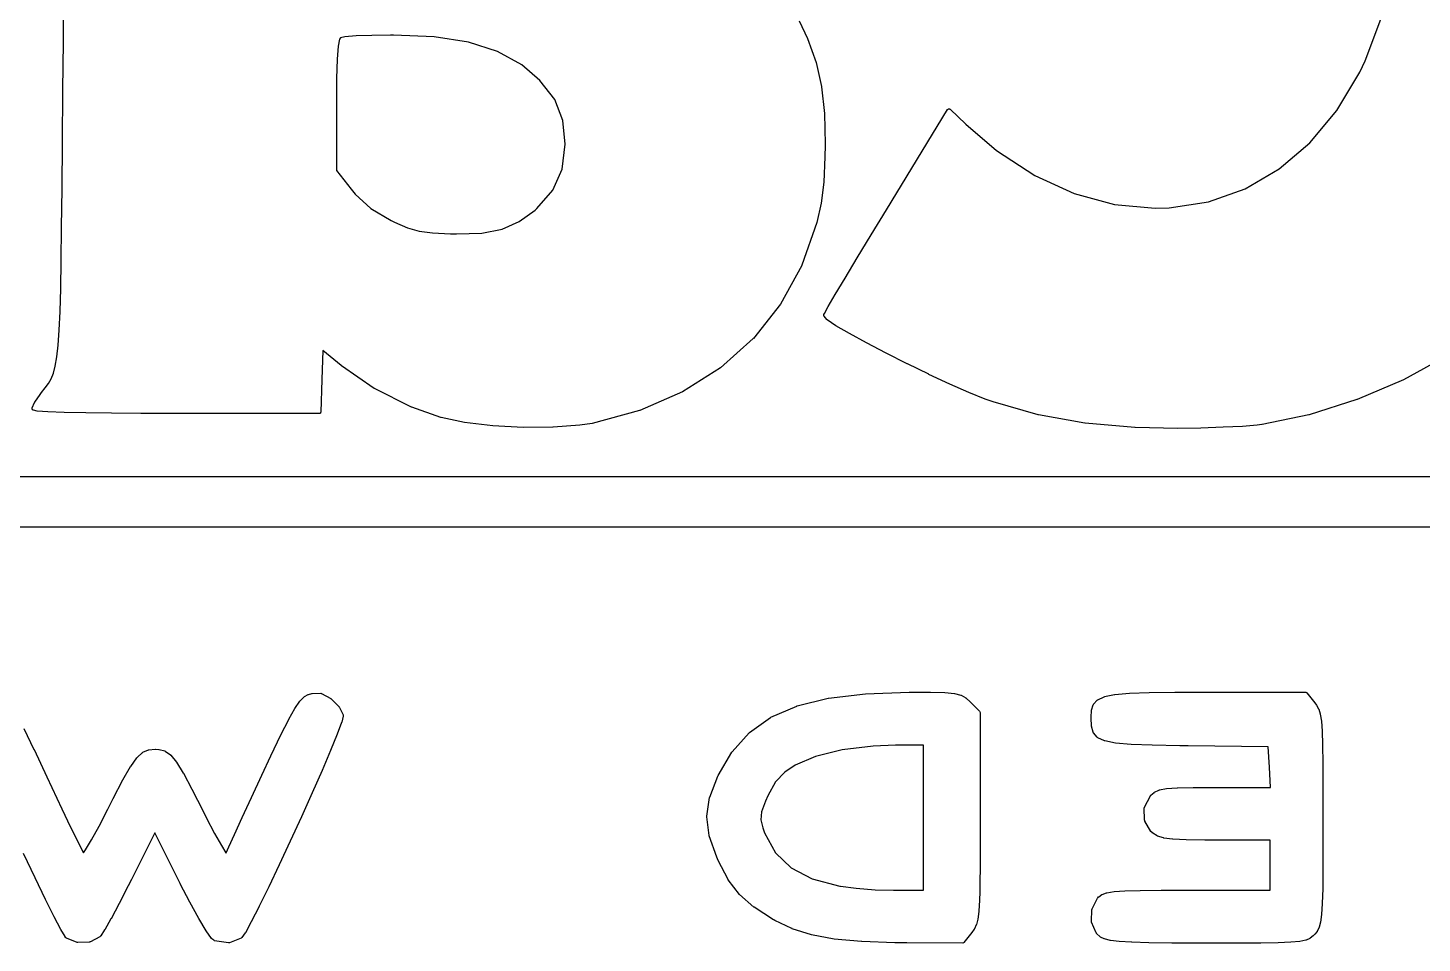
# Model space of a CAD drawing. Extents: x 69 to 230, y -100 to -50.
# Drawn here: x 95.87 to 100.002, y -99.008 to -96.296 of the extents above; entities that cross this region are included whole.
import ezdxf

# ---------------------------------------------------------------- set-up
doc = ezdxf.new("R2010")
doc.units = 0
doc.layers.add('BLACK', color=7, linetype='CONTINUOUS')

msp = doc.modelspace()

# ---------------------------------------------------------------- linework, layer by layer
at = {"layer": 'BLACK', "linetype": 'CONTINUOUS'}
for p, q in [((95.9752, -96.337), (95.9767, -96.1919)), ((99.8333, -96.3928), (99.8792, -96.2698)), ((98.1561, -96.2744), (98.1801, -96.3268)), ((95.974, -96.4797), (95.9752, -96.337)), ((95.9752, -96.337), (95.9752, -96.337)), ((95.9752, -96.337), (95.9752, -96.337)), ((96.7895, -96.3495), (96.7866, -96.3883)), ((96.7937, -96.3286), (96.7895, -96.3495)), ((96.7961, -96.3248), (96.7937, -96.3286)), ((96.8096, -96.3221), (96.7961, -96.3248)), ((96.843, -96.3195), (96.8096, -96.3221)), ((96.8898, -96.3177), (96.843, -96.3195)), ((96.945, -96.3169), (96.8898, -96.3177)), ((96.9538, -96.3168), (96.945, -96.3169)), ((97.0742, -96.3221), (96.9538, -96.3168)), ((97.1762, -96.3381), (97.0742, -96.3221)), ((97.2619, -96.3656), (97.1762, -96.3381)), ((98.1801, -96.3268), (98.1801, -96.327)), ((98.1801, -96.327), (98.1803, -96.3272)), ((98.1803, -96.3272), (98.2059, -96.3979)), ((96.7866, -96.3883), (96.7849, -96.446)), ((97.3335, -96.4049), (97.2619, -96.3656)), ((99.8172, -96.4266), (99.8333, -96.3928)), ((97.3876, -96.4512), (97.3335, -96.4049)), ((98.2059, -96.3979), (98.2059, -96.3982)), ((98.2059, -96.3982), (98.2061, -96.3985)), ((98.2061, -96.3985), (98.2224, -96.4697)), ((99.7493, -96.5402), (99.8172, -96.4266)), ((96.7849, -96.446), (96.7844, -96.5246)), ((97.4314, -96.5081), (97.3876, -96.4512)), ((98.2224, -96.4697), (98.2223, -96.47)), ((98.2223, -96.47), (98.2224, -96.4703)), ((98.2224, -96.4703), (98.2308, -96.5492)), ((95.9726, -96.6359), (95.974, -96.4797)), ((95.974, -96.4797), (95.974, -96.4797)), ((97.4556, -96.5699), (97.4314, -96.5081)), ((96.7844, -96.5246), (96.7844, -96.7187)), ((98.2308, -96.5492), (98.2307, -96.5494)), ((98.2307, -96.5494), (98.2308, -96.5496)), ((98.2308, -96.5496), (98.2327, -96.6402)), ((98.4142, -96.8347), (98.5955, -96.5374)), ((98.5955, -96.5374), (98.596, -96.5371)), ((98.596, -96.5371), (98.5962, -96.5366)), ((98.5962, -96.5366), (98.5975, -96.536)), ((98.5975, -96.536), (98.5986, -96.5351)), ((98.5986, -96.5351), (98.5992, -96.5352)), ((98.5992, -96.5352), (98.5997, -96.535)), ((98.5997, -96.535), (98.601, -96.5355)), ((98.601, -96.5355), (98.6024, -96.5357)), ((98.6024, -96.5357), (98.6027, -96.5362)), ((98.6027, -96.5362), (98.6032, -96.5364)), ((98.6032, -96.5364), (98.6497, -96.5808)), ((99.6694, -96.636), (99.7493, -96.5402)), ((97.4627, -96.6402), (97.4556, -96.5699)), ((98.6497, -96.5808), (98.7407, -96.6589)), ((95.9714, -96.7712), (95.9726, -96.6359)), ((97.4536, -96.714), (97.4627, -96.6402)), ((98.2328, -96.6435), (98.2323, -96.6774)), ((98.2327, -96.6402), (98.2327, -96.6402)), ((98.2327, -96.6402), (98.2328, -96.6434)), ((98.2328, -96.6434), (98.2327, -96.6435)), ((98.2327, -96.6435), (98.2328, -96.6435)), ((99.5785, -96.7136), (99.6694, -96.636)), ((98.2323, -96.6776), (98.2286, -96.7524)), ((98.2323, -96.6774), (98.2322, -96.6775)), ((98.2322, -96.6775), (98.2323, -96.6776)), ((98.7407, -96.6589), (98.8538, -96.7331)), ((96.7844, -96.7187), (96.8279, -96.7738)), ((97.426, -96.7764), (97.4536, -96.714)), ((99.478, -96.7721), (99.5785, -96.7136)), ((98.2286, -96.7528), (98.221, -96.815)), ((98.2286, -96.7524), (98.2285, -96.7526)), ((98.2285, -96.7526), (98.2286, -96.7528)), ((98.8538, -96.7331), (98.9708, -96.7868)), ((95.9702, -96.8872), (95.9714, -96.7712)), ((96.8279, -96.7738), (96.8404, -96.7887)), ((96.8404, -96.7887), (96.8866, -96.8308)), ((97.3783, -96.8313), (97.426, -96.7764)), ((98.9708, -96.7868), (99.0904, -96.8194)), ((99.3688, -96.8107), (99.478, -96.7721)), ((96.8866, -96.8308), (96.9466, -96.8663)), ((97.326, -96.8697), (97.3736, -96.8353)), ((97.3736, -96.8353), (97.3783, -96.8313)), ((98.2209, -96.8155), (98.2086, -96.872)), ((98.221, -96.815), (98.2209, -96.8152)), ((98.2209, -96.8152), (98.2209, -96.8155)), ((98.3691, -96.9088), (98.4142, -96.8347)), ((98.4142, -96.8347), (98.4142, -96.8347)), ((98.4142, -96.8347), (98.4142, -96.8347)), ((99.0904, -96.8194), (99.2113, -96.8302)), ((99.2113, -96.8302), (99.2521, -96.8289)), ((99.2521, -96.8289), (99.3688, -96.8107)), ((95.9689, -96.9856), (95.9702, -96.8872)), ((96.9466, -96.8663), (96.957, -96.8713)), ((96.957, -96.8713), (96.9954, -96.888)), ((96.9954, -96.888), (97.0297, -96.898)), ((97.2154, -96.9036), (97.2752, -96.8918)), ((97.2752, -96.8918), (97.326, -96.8697)), ((98.2084, -96.8726), (98.164, -96.9987)), ((98.2086, -96.872), (98.2084, -96.8723)), ((98.2084, -96.8723), (98.2084, -96.8726)), ((97.0297, -96.898), (97.0692, -96.9033)), ((97.0692, -96.9033), (97.1227, -96.906)), ((97.1227, -96.906), (97.1406, -96.9064)), ((97.1406, -96.9064), (97.2154, -96.9036)), ((98.3279, -96.9771), (98.3691, -96.9088)), ((98.3691, -96.9088), (98.3691, -96.9088)), ((98.3691, -96.9088), (98.3691, -96.9088)), ((95.9673, -97.0679), (95.9689, -96.9856)), ((98.1637, -96.9995), (98.1008, -97.1141)), ((98.164, -96.9987), (98.1637, -96.9991)), ((98.1637, -96.9991), (98.1637, -96.9995)), ((98.292, -97.0369), (98.3279, -96.9771)), ((98.3279, -96.9771), (98.3279, -96.9771)), ((98.3279, -96.9771), (98.3279, -96.9771)), ((98.2628, -97.0859), (98.292, -97.0369)), ((98.292, -97.0369), (98.292, -97.0369)), ((98.292, -97.0369), (98.292, -97.0369)), ((95.9653, -97.1361), (95.9673, -97.0679)), ((98.2419, -97.1216), (98.2628, -97.0859)), ((98.2628, -97.0859), (98.2628, -97.0859)), ((98.2628, -97.0859), (98.2628, -97.0859)), ((95.9629, -97.1915), (95.9653, -97.1361)), ((98.1003, -97.1148), (98.0202, -97.2157)), ((98.1004, -97.1144), (98.1003, -97.1148)), ((98.1008, -97.1141), (98.1004, -97.1144)), ((98.2307, -97.1415), (98.2419, -97.1216)), ((98.2419, -97.1216), (98.2419, -97.1216)), ((98.2419, -97.1216), (98.2419, -97.1216)), ((98.2286, -97.1467), (98.2291, -97.1459)), ((98.229, -97.1477), (98.2286, -97.1467)), ((98.2289, -97.1488), (98.229, -97.1477)), ((98.2295, -97.1495), (98.2289, -97.1488)), ((98.2291, -97.145), (98.2305, -97.1419)), ((98.2291, -97.1459), (98.2291, -97.145)), ((98.2298, -97.1503), (98.2295, -97.1495)), ((98.2381, -97.16), (98.2298, -97.1503)), ((98.2305, -97.1419), (98.2307, -97.1417)), ((98.2307, -97.1417), (98.2307, -97.1415)), ((98.2387, -97.1603), (98.2381, -97.16)), ((98.2391, -97.1609), (98.2387, -97.1603)), ((98.2646, -97.1781), (98.2391, -97.1609)), ((98.2648, -97.1782), (98.2646, -97.1781)), ((98.2649, -97.1783), (98.2648, -97.1782)), ((98.3046, -97.2016), (98.2649, -97.1783)), ((95.9597, -97.2359), (95.9629, -97.1915)), ((98.0196, -97.2163), (97.9231, -97.3026)), ((98.0198, -97.2159), (98.0196, -97.2163)), ((98.0202, -97.2157), (98.0198, -97.2159)), ((98.3047, -97.2016), (98.3046, -97.2016)), ((98.3047, -97.2017), (98.3047, -97.2016)), ((98.3553, -97.2293), (98.3047, -97.2017)), ((95.9559, -97.2708), (95.9597, -97.2359)), ((96.7445, -97.2518), (96.7416, -97.3378)), ((96.7988, -97.2964), (96.7445, -97.2518)), ((98.3554, -97.2293), (98.3553, -97.2293)), ((98.3554, -97.2294), (98.3554, -97.2293)), ((98.4136, -97.2597), (98.3554, -97.2294)), ((98.4137, -97.2598), (98.4136, -97.2597)), ((98.4763, -97.2913), (98.4137, -97.2598)), ((98.4137, -97.2598), (98.4137, -97.2598)), ((95.9456, -97.319), (95.9512, -97.298)), ((95.9512, -97.298), (95.9559, -97.2708)), ((96.799, -97.2965), (96.7988, -97.2964)), ((96.7991, -97.2967), (96.799, -97.2965)), ((96.8964, -97.3642), (96.7991, -97.2967)), ((97.9224, -97.3031), (97.8105, -97.3742)), ((97.9227, -97.3028), (97.9224, -97.3031)), ((97.9231, -97.3026), (97.9227, -97.3028)), ((98.4764, -97.2913), (98.4763, -97.2913)), ((98.5402, -97.3222), (98.4764, -97.2913)), ((98.4764, -97.2913), (98.4764, -97.2913)), ((100.074, -97.2685), (99.9471, -97.3381)), ((95.9311, -97.3495), (95.9389, -97.3356)), ((95.9389, -97.3356), (95.9456, -97.319)), ((96.7416, -97.3378), (96.7383, -97.4339)), ((98.5403, -97.3223), (98.5402, -97.3222)), ((98.5402, -97.3222), (98.5402, -97.3222)), ((98.602, -97.351), (98.5403, -97.3223)), ((99.9467, -97.3383), (99.8092, -97.3971)), ((99.9469, -97.3382), (99.9467, -97.3383)), ((99.9471, -97.3381), (99.9469, -97.3382)), ((95.8905, -97.4051), (95.9063, -97.3822)), ((95.9063, -97.3822), (95.9065, -97.3821)), ((95.9065, -97.382), (95.9108, -97.3765)), ((95.9065, -97.3821), (95.9065, -97.382)), ((95.9108, -97.3765), (95.9218, -97.3626)), ((95.9108, -97.3765), (95.9108, -97.3765)), ((95.9218, -97.3626), (95.9311, -97.3495)), ((96.8968, -97.3642), (96.8964, -97.3642)), ((96.8971, -97.3645), (96.8968, -97.3642)), ((97.007, -97.4192), (96.8971, -97.3645)), ((97.8098, -97.3745), (97.6834, -97.4294)), ((97.8101, -97.3742), (97.8098, -97.3745)), ((97.8105, -97.3742), (97.8101, -97.3742)), ((98.6021, -97.351), (98.602, -97.351)), ((98.6586, -97.376), (98.6021, -97.351)), ((98.6021, -97.351), (98.6021, -97.351)), ((98.6587, -97.376), (98.6586, -97.376)), ((98.7067, -97.3955), (98.6587, -97.376)), ((98.6587, -97.376), (98.6587, -97.376)), ((95.8826, -97.4232), (95.8827, -97.423)), ((95.8826, -97.4237), (95.8826, -97.4232)), ((95.8829, -97.4247), (95.8826, -97.4237)), ((95.8827, -97.4229), (95.8829, -97.4226)), ((95.8827, -97.423), (95.8827, -97.4229)), ((95.8829, -97.4226), (95.883, -97.4224)), ((95.8829, -97.4252), (95.8829, -97.4247)), ((95.8832, -97.4255), (95.8829, -97.4252)), ((95.883, -97.4214), (95.8901, -97.4059)), ((95.883, -97.4224), (95.883, -97.4214)), ((95.8834, -97.4267), (95.8832, -97.4255)), ((95.8837, -97.4269), (95.8834, -97.4267)), ((95.8839, -97.4273), (95.8837, -97.4269)), ((95.8853, -97.428), (95.8839, -97.4273)), ((95.8866, -97.4288), (95.8853, -97.428)), ((95.8974, -97.431), (95.8866, -97.4288)), ((95.8901, -97.4059), (95.8904, -97.4055)), ((95.8904, -97.4055), (95.8905, -97.4051)), ((97.0073, -97.4192), (97.007, -97.4192)), ((97.0075, -97.4195), (97.0073, -97.4192)), ((97.094, -97.4497), (97.0075, -97.4195)), ((98.7068, -97.3955), (98.7067, -97.3955)), ((98.7069, -97.3956), (98.7068, -97.3955)), ((98.7303, -97.404), (98.7069, -97.3956)), ((98.7305, -97.404), (98.7303, -97.404)), ((98.7307, -97.4041), (98.7305, -97.404)), ((98.8644, -97.4419), (98.7307, -97.4041)), ((99.8088, -97.3972), (99.6672, -97.4424)), ((99.809, -97.3971), (99.8088, -97.3972)), ((99.8092, -97.3971), (99.809, -97.3971)), ((95.8978, -97.431), (95.8974, -97.431)), ((95.8981, -97.4311), (95.8978, -97.431)), ((95.9291, -97.4331), (95.8981, -97.4311)), ((95.9292, -97.4331), (95.9291, -97.4331)), ((95.9779, -97.4349), (95.9292, -97.4331)), ((95.9292, -97.4331), (95.9292, -97.4331)), ((96.0417, -97.4364), (95.9779, -97.4349)), ((95.9779, -97.4349), (95.9779, -97.4349)), ((95.9779, -97.4349), (95.9779, -97.4349)), ((96.0418, -97.4364), (96.0417, -97.4364)), ((96.0417, -97.4364), (96.0417, -97.4364)), ((96.1183, -97.4376), (96.0418, -97.4364)), ((96.205, -97.4384), (96.1183, -97.4376)), ((96.1183, -97.4376), (96.1183, -97.4376)), ((96.1183, -97.4376), (96.1183, -97.4376)), ((96.2995, -97.4387), (96.205, -97.4384)), ((96.205, -97.4384), (96.205, -97.4384)), ((96.205, -97.4384), (96.205, -97.4384)), ((96.2995, -97.4387), (96.2995, -97.4387)), ((96.2995, -97.4387), (96.2995, -97.4387)), ((96.3104, -97.4387), (96.2995, -97.4387)), ((96.7333, -97.4387), (96.3104, -97.4387)), ((96.735, -97.438), (96.7333, -97.4387)), ((96.7368, -97.4373), (96.735, -97.438)), ((96.7369, -97.4372), (96.7368, -97.4373)), ((96.7368, -97.4373), (96.7368, -97.4373)), ((96.7376, -97.4355), (96.7369, -97.4372)), ((96.7383, -97.4339), (96.7376, -97.4355)), ((97.0943, -97.4497), (97.094, -97.4497)), ((97.0946, -97.4499), (97.0943, -97.4497)), ((97.1637, -97.4646), (97.0946, -97.4499)), ((97.1639, -97.4645), (97.1637, -97.4646)), ((97.1641, -97.4646), (97.1639, -97.4645)), ((97.2475, -97.4746), (97.1641, -97.4646)), ((97.5422, -97.4676), (97.5059, -97.4733)), ((97.5424, -97.4674), (97.5422, -97.4676)), ((97.5427, -97.4675), (97.5424, -97.4674)), ((97.6827, -97.4296), (97.5427, -97.4675)), ((97.683, -97.4294), (97.6827, -97.4296)), ((97.6834, -97.4294), (97.683, -97.4294)), ((98.8647, -97.4419), (98.8644, -97.4419)), ((98.8649, -97.4421), (98.8647, -97.4419)), ((99.0028, -97.4671), (98.8649, -97.4421)), ((99.003, -97.467), (99.0028, -97.4671)), ((99.0032, -97.4671), (99.003, -97.467)), ((99.1509, -97.4801), (99.0032, -97.4671)), ((99.6667, -97.4425), (99.5277, -97.4713)), ((99.667, -97.4423), (99.6667, -97.4425)), ((99.6672, -97.4424), (99.667, -97.4423)), ((97.2476, -97.4746), (97.2475, -97.4746)), ((97.2478, -97.4747), (97.2476, -97.4746)), ((97.3376, -97.4796), (97.2478, -97.4747)), ((97.3377, -97.4796), (97.3376, -97.4796)), ((97.3379, -97.4796), (97.3377, -97.4796)), ((97.4262, -97.4793), (97.3379, -97.4796)), ((97.4263, -97.4792), (97.4262, -97.4793)), ((97.4265, -97.4793), (97.4263, -97.4792)), ((97.5055, -97.4733), (97.4265, -97.4793)), ((97.5057, -97.4732), (97.5055, -97.4733)), ((97.5059, -97.4733), (97.5057, -97.4732)), ((99.1511, -97.4801), (99.1509, -97.4801)), ((99.1513, -97.4801), (99.1511, -97.4801)), ((99.2781, -97.4825), (99.1513, -97.4801)), ((99.2782, -97.4824), (99.2781, -97.4825)), ((99.3462, -97.4814), (99.2782, -97.4825)), ((99.2782, -97.4825), (99.2782, -97.4824)), ((99.3463, -97.4814), (99.3462, -97.4814)), ((99.3462, -97.4814), (99.3462, -97.4814)), ((99.4119, -97.4793), (99.3463, -97.4814)), ((99.412, -97.4793), (99.4119, -97.4793)), ((99.4119, -97.4793), (99.4119, -97.4793)), ((99.4694, -97.4764), (99.412, -97.4793)), ((99.4695, -97.4764), (99.4694, -97.4764)), ((99.513, -97.4731), (99.4695, -97.4764)), ((99.4695, -97.4764), (99.4695, -97.4764)), ((99.5131, -97.473), (99.513, -97.4731)), ((99.5132, -97.4731), (99.5131, -97.473)), ((99.5273, -97.4714), (99.5132, -97.4731)), ((99.5275, -97.4713), (99.5273, -97.4714)), ((99.5277, -97.4713), (99.5275, -97.4713)), ((76.2, -97.625), (101.057, -97.625)), ((101.06, -97.775), (76.2, -97.775)), ((96.6615, -98.3121), (96.6759, -98.2912)), ((96.6759, -98.2912), (96.6763, -98.2909)), ((96.6763, -98.2909), (96.6764, -98.2905)), ((96.6764, -98.2905), (96.6886, -98.2782)), ((96.6886, -98.2782), (96.6893, -98.2779)), ((96.6893, -98.2779), (96.6898, -98.2773)), ((96.6898, -98.2773), (96.7012, -98.2711)), ((96.7012, -98.2711), (96.7018, -98.271)), ((96.7018, -98.271), (96.7022, -98.2707)), ((96.7022, -98.2707), (96.7116, -98.2678)), ((96.7116, -98.2678), (96.7123, -98.2679)), ((96.7123, -98.2679), (96.713, -98.2676)), ((96.713, -98.2676), (96.7381, -98.2674)), ((96.7381, -98.2674), (96.7393, -98.2679)), ((96.7393, -98.2679), (96.7406, -98.2681)), ((96.7406, -98.2681), (96.7677, -98.2834)), ((96.7677, -98.2834), (96.768, -98.2837)), ((96.768, -98.2837), (96.7683, -98.2838)), ((96.7683, -98.2838), (96.7696, -98.2848)), ((96.7696, -98.2848), (96.7698, -98.2851)), ((96.7698, -98.2851), (96.7702, -98.2853)), ((96.7702, -98.2853), (96.7923, -98.3079)), ((98.1496, -98.3049), (98.2418, -98.282)), ((98.2418, -98.282), (98.2421, -98.2821)), ((98.2421, -98.2821), (98.2424, -98.2819)), ((98.2424, -98.2819), (98.3521, -98.2687)), ((98.3521, -98.2687), (98.3523, -98.2687)), ((98.3523, -98.2687), (98.3525, -98.2686)), ((98.3525, -98.2686), (98.4815, -98.2643)), ((98.4815, -98.2643), (98.4816, -98.2643)), ((98.4816, -98.2643), (98.4817, -98.2643)), ((98.4817, -98.2643), (98.4853, -98.2643)), ((98.4853, -98.2643), (98.4853, -98.2643)), ((98.4853, -98.2643), (98.4853, -98.2643)), ((98.4853, -98.2643), (98.5453, -98.2644)), ((98.5453, -98.2644), (98.5453, -98.2644)), ((98.5453, -98.2644), (98.5454, -98.2644)), ((98.5454, -98.2644), (98.5873, -98.2654)), ((98.5873, -98.2654), (98.5875, -98.2655)), ((98.5875, -98.2655), (98.5877, -98.2655)), ((98.5877, -98.2655), (98.6158, -98.2681)), ((98.6158, -98.2681), (98.6162, -98.2683)), ((98.6162, -98.2683), (98.6166, -98.2682)), ((98.6166, -98.2682), (98.6352, -98.273)), ((98.6352, -98.273), (98.6357, -98.2734)), ((98.6357, -98.2734), (98.6364, -98.2735)), ((98.6364, -98.2735), (98.6497, -98.2812)), ((98.6497, -98.2812), (98.65, -98.2817)), ((98.65, -98.2817), (98.6506, -98.2819)), ((98.6506, -98.2819), (98.6629, -98.2931)), ((98.6629, -98.2931), (98.6629, -98.2932)), ((98.6629, -98.2932), (98.663, -98.2932)), ((98.663, -98.2932), (98.6907, -98.3209)), ((99.0281, -98.2998), (99.0389, -98.2878)), ((99.0389, -98.2878), (99.0398, -98.2873)), ((99.0398, -98.2873), (99.0405, -98.2865)), ((99.0405, -98.2865), (99.0597, -98.2777)), ((99.0597, -98.2777), (99.0603, -98.2777)), ((99.0603, -98.2777), (99.0608, -98.2774)), ((99.0608, -98.2774), (99.0907, -98.2713)), ((99.0907, -98.2713), (99.091, -98.2713)), ((99.091, -98.2713), (99.0913, -98.2712)), ((99.0913, -98.2712), (99.1343, -98.2673)), ((99.1343, -98.2673), (99.1345, -98.2674)), ((99.1345, -98.2674), (99.1346, -98.2673)), ((99.1346, -98.2673), (99.1931, -98.2652)), ((99.1931, -98.2652), (99.1932, -98.2652)), ((99.1932, -98.2652), (99.2696, -98.2643)), ((99.1932, -98.2652), (99.1932, -98.2652)), ((99.2696, -98.2643), (99.3662, -98.2641)), ((99.2696, -98.2643), (99.2696, -98.2643)), ((99.2696, -98.2643), (99.2696, -98.2643)), ((99.3662, -98.2641), (99.3662, -98.2641)), ((99.3662, -98.2641), (99.3662, -98.2641)), ((99.3662, -98.2641), (99.6564, -98.2641)), ((99.6564, -98.2641), (99.6567, -98.2642)), ((99.6567, -98.2642), (99.657, -98.2641)), ((99.657, -98.2641), (99.6584, -98.2649)), ((99.6584, -98.2649), (99.6599, -98.2655)), ((99.6599, -98.2655), (99.6601, -98.2658)), ((99.6601, -98.2658), (99.6603, -98.266)), ((99.6603, -98.266), (99.6837, -98.2957)), ((99.6837, -98.2957), (99.6838, -98.2958)), ((99.6838, -98.2958), (99.6838, -98.2958)), ((99.6838, -98.2958), (99.6888, -98.3025)), ((96.6433, -98.3445), (96.6613, -98.3125)), ((96.6613, -98.3125), (96.6615, -98.3123)), ((96.6615, -98.3123), (96.6615, -98.3121)), ((96.7923, -98.3079), (96.7925, -98.3086)), ((96.7925, -98.3086), (96.7932, -98.3092)), ((96.7932, -98.3092), (96.8042, -98.3314)), ((96.8046, -98.3355), (96.8001, -98.3532)), ((96.8042, -98.3314), (96.8043, -98.3324)), ((96.8043, -98.3324), (96.8047, -98.3333)), ((96.8048, -98.3339), (96.8045, -98.3347)), ((96.8045, -98.3347), (96.8046, -98.3355)), ((96.8047, -98.3333), (96.8048, -98.3339)), ((98.0722, -98.3385), (98.1488, -98.3052)), ((98.1488, -98.3052), (98.1492, -98.3051)), ((98.1492, -98.3051), (98.1496, -98.3049)), ((98.6907, -98.3209), (98.6907, -98.3209)), ((98.6907, -98.3209), (98.6922, -98.3245)), ((98.6922, -98.3245), (98.6922, -98.6339)), ((99.0209, -98.3387), (99.022, -98.3187)), ((99.022, -98.3187), (99.0223, -98.3181)), ((99.0222, -98.3175), (99.027, -98.3017)), ((99.0223, -98.3181), (99.0222, -98.3175)), ((99.027, -98.3017), (99.0277, -98.3008)), ((99.0277, -98.3008), (99.0281, -98.2998)), ((99.6888, -98.3025), (99.6889, -98.3029)), ((99.6889, -98.3029), (99.6891, -98.3031)), ((99.6891, -98.3031), (99.695, -98.3136)), ((99.695, -98.3136), (99.695, -98.3142)), ((99.695, -98.3142), (99.6954, -98.3146)), ((99.6954, -98.3146), (99.6998, -98.3286)), ((99.6998, -98.3286), (99.6998, -98.329)), ((99.6998, -98.329), (99.7, -98.3294)), ((99.7, -98.3294), (99.7033, -98.3497)), ((95.8576, -98.3715), (95.8882, -98.4339)), ((96.6201, -98.3904), (96.6432, -98.3447)), ((96.6432, -98.3447), (96.6433, -98.3446)), ((96.6433, -98.3446), (96.6433, -98.3445)), ((96.7999, -98.3537), (96.787, -98.3882)), ((96.8001, -98.3532), (96.7999, -98.3534)), ((96.7999, -98.3534), (96.7999, -98.3537)), ((98.0086, -98.3836), (98.0713, -98.339)), ((98.0713, -98.339), (98.0718, -98.3389)), ((98.0718, -98.3389), (98.0722, -98.3385)), ((99.0209, -98.3388), (99.0209, -98.3387)), ((99.0209, -98.339), (99.0209, -98.3388)), ((99.0209, -98.3413), (99.0209, -98.339)), ((99.0209, -98.3414), (99.0209, -98.3413)), ((99.0209, -98.3416), (99.0209, -98.3414)), ((99.0219, -98.3642), (99.0209, -98.3416)), ((99.0221, -98.3647), (99.0219, -98.3642)), ((99.022, -98.3653), (99.0221, -98.3647)), ((99.0268, -98.3828), (99.022, -98.3653)), ((99.7033, -98.3497), (99.7032, -98.3499)), ((99.7032, -98.3499), (99.7033, -98.3501)), ((99.7033, -98.3501), (99.7056, -98.3794)), ((96.5905, -98.4525), (96.6201, -98.3905)), ((96.6201, -98.3905), (96.6201, -98.3904)), ((96.6201, -98.3905), (96.6201, -98.3905)), ((96.787, -98.3884), (96.7672, -98.4367)), ((96.787, -98.3882), (96.787, -98.3883)), ((96.787, -98.3883), (96.787, -98.3884)), ((97.9571, -98.4409), (98.0077, -98.3843)), ((98.0077, -98.3843), (98.0083, -98.3841)), ((98.0083, -98.3841), (98.0086, -98.3836)), ((99.0275, -98.3837), (99.0268, -98.3828)), ((99.0278, -98.3847), (99.0275, -98.3837)), ((99.0388, -98.3978), (99.0278, -98.3847)), ((99.0398, -98.3983), (99.0388, -98.3978)), ((99.0405, -98.3991), (99.0398, -98.3983)), ((99.0605, -98.4084), (99.0405, -98.3991)), ((99.0612, -98.4085), (99.0605, -98.4084)), ((99.0617, -98.4088), (99.0612, -98.4085)), ((99.0932, -98.4151), (99.0617, -98.4088)), ((99.0935, -98.4151), (99.0932, -98.4151)), ((99.0937, -98.4152), (99.0935, -98.4151)), ((99.1393, -98.4192), (99.0937, -98.4152)), ((99.1395, -98.4192), (99.1393, -98.4192)), ((99.1396, -98.4192), (99.1395, -98.4192)), ((99.2019, -98.4216), (99.1396, -98.4192)), ((99.7056, -98.3794), (99.7055, -98.3795)), ((99.7055, -98.3795), (99.7056, -98.3796)), ((99.7056, -98.3796), (99.707, -98.4206)), ((99.707, -98.4206), (99.707, -98.4206)), ((99.707, -98.4206), (99.707, -98.4207)), ((95.8882, -98.4339), (95.8882, -98.4339)), ((95.8882, -98.4339), (95.8883, -98.434)), ((95.8883, -98.434), (95.9263, -98.5149)), ((96.1747, -98.4841), (96.1929, -98.4587)), ((96.1929, -98.4587), (96.1934, -98.4584)), ((96.1934, -98.4584), (96.1936, -98.4579)), ((96.1936, -98.4579), (96.2097, -98.4431)), ((96.2097, -98.4431), (96.2105, -98.4428)), ((96.2105, -98.4428), (96.2112, -98.4422)), ((96.2112, -98.4422), (96.2274, -98.4354)), ((96.2274, -98.4354), (96.2282, -98.4354)), ((96.2282, -98.4354), (96.2289, -98.4351)), ((96.2289, -98.4351), (96.2474, -98.4334)), ((96.2474, -98.4334), (96.2478, -98.4335)), ((96.2478, -98.4335), (96.2481, -98.4334)), ((96.2481, -98.4334), (96.2586, -98.4339)), ((96.2586, -98.4339), (96.2591, -98.4341)), ((96.2591, -98.4341), (96.2596, -98.434)), ((96.2596, -98.434), (96.2757, -98.4382)), ((96.2757, -98.4382), (96.2765, -98.4388)), ((96.2765, -98.4388), (96.2774, -98.439)), ((96.2774, -98.439), (96.2927, -98.4499)), ((96.2927, -98.4499), (96.2931, -98.4505)), ((96.2931, -98.4505), (96.2937, -98.4508)), ((96.2937, -98.4508), (96.3103, -98.4711)), ((96.5637, -98.5098), (96.5904, -98.4526)), ((96.5904, -98.4526), (96.5905, -98.4525)), ((96.5905, -98.4525), (96.5905, -98.4525)), ((96.7672, -98.4368), (96.742, -98.4958)), ((96.7672, -98.4367), (96.7672, -98.4367)), ((96.7672, -98.4367), (96.7672, -98.4368)), ((97.916, -98.5111), (97.9565, -98.4417)), ((97.9565, -98.4417), (97.9569, -98.4414)), ((97.9569, -98.4414), (97.9571, -98.4409)), ((98.2046, -98.4543), (98.1435, -98.4809)), ((98.2833, -98.4349), (98.2046, -98.4543)), ((98.3751, -98.4237), (98.2833, -98.4349)), ((98.4418, -98.4213), (98.3751, -98.4237)), ((98.5242, -98.4208), (98.4418, -98.4213)), ((98.5242, -98.8511), (98.5242, -98.4208)), ((99.202, -98.4216), (99.2019, -98.4216)), ((99.2019, -98.4216), (99.2019, -98.4216)), ((99.2836, -98.4231), (99.202, -98.4216)), ((99.3087, -98.4234), (99.2836, -98.4231)), ((99.2836, -98.4231), (99.2836, -98.4231)), ((99.2836, -98.4231), (99.2836, -98.4231)), ((99.5461, -98.4264), (99.3087, -98.4234)), ((99.3087, -98.4234), (99.3087, -98.4234)), ((99.3087, -98.4234), (99.3087, -98.4234)), ((99.5492, -98.4866), (99.5461, -98.4264)), ((99.707, -98.4207), (99.7078, -98.476)), ((96.1519, -98.5236), (96.1744, -98.4845)), ((96.1744, -98.4845), (96.1746, -98.4844)), ((96.1746, -98.4844), (96.1747, -98.4841)), ((96.3103, -98.4711), (96.3104, -98.4714)), ((96.3104, -98.4714), (96.3106, -98.4716)), ((96.3106, -98.4716), (96.3306, -98.504)), ((96.742, -98.4958), (96.7127, -98.5624)), ((96.742, -98.4958), (96.742, -98.4958)), ((96.742, -98.4958), (96.742, -98.4958)), ((98.1134, -98.5011), (98.0861, -98.53)), ((98.1435, -98.4809), (98.1134, -98.5011)), ((99.5523, -98.5463), (99.5492, -98.4866)), ((99.7078, -98.476), (99.7078, -98.4761)), ((99.7078, -98.4761), (99.7078, -98.4761)), ((99.7078, -98.4761), (99.7081, -98.5486)), ((95.9263, -98.5149), (95.9263, -98.515)), ((95.9263, -98.515), (95.9264, -98.515)), ((95.9264, -98.515), (95.941, -98.5463)), ((96.1229, -98.5791), (96.1518, -98.5237)), ((96.1518, -98.5237), (96.1519, -98.5237)), ((96.1519, -98.5237), (96.1519, -98.5236)), ((96.3306, -98.504), (96.3306, -98.5042)), ((96.3306, -98.5042), (96.3308, -98.5043)), ((96.3308, -98.5043), (96.3562, -98.5516)), ((96.533, -98.5761), (96.5637, -98.5098)), ((96.5637, -98.5098), (96.5637, -98.5098)), ((96.5637, -98.5098), (96.5637, -98.5098)), ((97.8907, -98.5757), (97.9149, -98.5135)), ((97.9149, -98.5135), (97.915, -98.5134)), ((97.915, -98.5132), (97.9158, -98.5115)), ((97.915, -98.5134), (97.915, -98.5132)), ((97.9158, -98.5115), (97.916, -98.5114)), ((97.916, -98.5114), (97.916, -98.5111)), ((98.0861, -98.53), (98.0631, -98.5717)), ((95.941, -98.5463), (95.941, -98.5463)), ((95.941, -98.5463), (95.9707, -98.6095)), ((96.1069, -98.6106), (96.1229, -98.5792)), ((96.1229, -98.5792), (96.1229, -98.5791)), ((96.1229, -98.5791), (96.1229, -98.5791)), ((96.3562, -98.5516), (96.3562, -98.5517)), ((96.3562, -98.5517), (96.3562, -98.5517)), ((96.3562, -98.5517), (96.3892, -98.6168)), ((96.5054, -98.6358), (96.533, -98.5761)), ((96.533, -98.5761), (96.533, -98.5761)), ((96.533, -98.5761), (96.533, -98.5761)), ((96.7127, -98.5624), (96.6808, -98.6333)), ((96.7127, -98.5624), (96.7127, -98.5624)), ((96.7127, -98.5624), (96.7127, -98.5624)), ((97.8819, -98.6317), (97.8905, -98.5767)), ((97.8905, -98.5767), (97.8907, -98.5762)), ((97.8907, -98.5762), (97.8907, -98.5757)), ((98.0631, -98.5717), (98.0562, -98.5873)), ((99.1792, -98.6048), (99.1967, -98.5712)), ((99.1967, -98.5712), (99.1972, -98.5708)), ((99.1972, -98.5708), (99.1975, -98.5702)), ((99.1975, -98.5701), (99.1978, -98.57)), ((99.1975, -98.5702), (99.1975, -98.5701)), ((99.1978, -98.57), (99.1979, -98.5697)), ((99.1979, -98.5697), (99.2076, -98.5611)), ((99.2076, -98.5611), (99.2083, -98.5608)), ((99.2083, -98.5608), (99.2088, -98.5602)), ((99.2088, -98.5602), (99.2221, -98.5542)), ((99.2221, -98.5542), (99.2228, -98.5542)), ((99.2228, -98.5542), (99.2233, -98.5538)), ((99.2233, -98.5538), (99.244, -98.5499)), ((99.244, -98.5499), (99.2443, -98.55)), ((99.2443, -98.55), (99.2446, -98.5498)), ((99.2446, -98.5498), (99.2765, -98.5476)), ((99.2765, -98.5476), (99.2766, -98.5476)), ((99.2766, -98.5476), (99.2767, -98.5476)), ((99.2767, -98.5476), (99.3236, -98.5465)), ((99.3236, -98.5465), (99.3237, -98.5465)), ((99.3237, -98.5465), (99.3894, -98.5463)), ((99.3237, -98.5465), (99.3237, -98.5465)), ((99.3894, -98.5463), (99.3894, -98.5463)), ((99.3894, -98.5463), (99.3894, -98.5463)), ((99.3894, -98.5463), (99.5523, -98.5463)), ((99.7081, -98.5486), (99.7081, -98.5486)), ((99.7081, -98.5486), (99.7081, -98.5486)), ((99.7081, -98.5486), (99.7082, -98.641)), ((95.9707, -98.6095), (95.9707, -98.6095)), ((95.9707, -98.6095), (95.9968, -98.6641)), ((96.081, -98.6608), (96.1069, -98.6106)), ((96.3892, -98.6168), (96.3892, -98.6168)), ((96.3892, -98.6168), (96.3892, -98.6168)), ((96.3892, -98.6168), (96.3989, -98.636)), ((98.0446, -98.619), (98.0423, -98.642)), ((98.0562, -98.5873), (98.0446, -98.619)), ((99.1786, -98.6072), (99.1791, -98.606)), ((99.1793, -98.6435), (99.1786, -98.6072)), ((99.1791, -98.606), (99.1792, -98.6048)), ((95.9968, -98.6641), (96.0178, -98.707)), ((96.0585, -98.7022), (96.081, -98.6608)), ((96.3989, -98.636), (96.4233, -98.6826)), ((96.4825, -98.6856), (96.5054, -98.6358)), ((96.5054, -98.6358), (96.5054, -98.6358)), ((96.5054, -98.6358), (96.5054, -98.6358)), ((96.6808, -98.6334), (96.6477, -98.7056)), ((96.6808, -98.6333), (96.6808, -98.6334)), ((96.6808, -98.6334), (96.6808, -98.6334)), ((97.8818, -98.6331), (97.882, -98.6324)), ((97.8888, -98.6885), (97.8818, -98.6331)), ((97.882, -98.6324), (97.8819, -98.6317)), ((98.0423, -98.642), (98.0477, -98.6657)), ((98.0477, -98.6657), (98.0532, -98.6809)), ((98.6922, -98.6339), (98.6922, -98.6955)), ((99.1798, -98.6447), (99.1793, -98.6435)), ((99.18, -98.646), (99.1798, -98.6447)), ((99.1984, -98.677), (99.18, -98.646)), ((99.7082, -98.641), (99.7082, -98.641)), ((99.7082, -98.641), (99.7082, -98.641)), ((99.7082, -98.641), (99.7082, -98.7069)), ((96.0178, -98.707), (96.0321, -98.7354)), ((96.0413, -98.7315), (96.0585, -98.7022)), ((96.246, -98.6813), (96.1773, -98.819)), ((96.3213, -98.8316), (96.246, -98.6813)), ((96.4233, -98.6826), (96.4435, -98.7186)), ((96.4657, -98.7226), (96.4825, -98.6856)), ((96.4825, -98.6856), (96.4825, -98.6856)), ((96.4825, -98.6856), (96.4825, -98.6856)), ((96.6477, -98.7056), (96.6149, -98.776)), ((96.6477, -98.7056), (96.6477, -98.7056)), ((96.6477, -98.7056), (96.6477, -98.7056)), ((97.8891, -98.689), (97.8888, -98.6885)), ((97.8891, -98.6896), (97.8891, -98.689)), ((97.9116, -98.7528), (97.8891, -98.6896)), ((98.0532, -98.6809), (98.0856, -98.7398)), ((98.6922, -98.6955), (98.6919, -98.7743)), ((98.6922, -98.6955), (98.6922, -98.6955)), ((98.6922, -98.6955), (98.6922, -98.6955)), ((99.199, -98.6775), (99.1984, -98.677)), ((99.1994, -98.6782), (99.199, -98.6775)), ((99.203, -98.6814), (99.1994, -98.6782)), ((99.2034, -98.6815), (99.203, -98.6814)), ((99.2036, -98.6818), (99.2034, -98.6815)), ((99.2166, -98.69), (99.2036, -98.6818)), ((99.2172, -98.6901), (99.2166, -98.69)), ((99.2177, -98.6906), (99.2172, -98.6901)), ((99.2354, -98.6963), (99.2177, -98.6906)), ((99.2359, -98.6962), (99.2354, -98.6963)), ((99.2363, -98.6965), (99.2359, -98.6962)), ((99.2627, -98.7001), (99.2363, -98.6965)), ((99.263, -98.7001), (99.2627, -98.7001)), ((99.2632, -98.7002), (99.263, -98.7001)), ((99.3023, -98.7022), (99.2632, -98.7002)), ((99.3024, -98.7021), (99.3023, -98.7022)), ((99.3025, -98.7022), (99.3024, -98.7021)), ((99.3583, -98.703), (99.3025, -98.7022)), ((99.394, -98.703), (99.3583, -98.703)), ((99.3583, -98.703), (99.3583, -98.703)), ((99.3583, -98.703), (99.3583, -98.703)), ((99.5514, -98.703), (99.394, -98.703)), ((99.394, -98.703), (99.394, -98.703)), ((99.394, -98.703), (99.394, -98.703)), ((99.5514, -98.8511), (99.5514, -98.703)), ((99.7082, -98.7069), (99.7079, -98.7852)), ((99.7082, -98.7069), (99.7082, -98.7069)), ((99.7082, -98.7069), (99.7082, -98.7069)), ((95.8912, -98.8146), (95.8569, -98.7421)), ((96.0321, -98.7354), (96.035, -98.7403)), ((96.035, -98.7403), (96.0413, -98.7315)), ((96.4435, -98.7186), (96.4571, -98.7402)), ((96.4571, -98.7402), (96.4576, -98.7406)), ((96.4576, -98.7406), (96.4656, -98.7226)), ((96.4656, -98.7226), (96.4657, -98.7226)), ((96.4657, -98.7226), (96.4657, -98.7226)), ((98.0856, -98.7398), (98.1318, -98.7845)), ((96.6149, -98.776), (96.5838, -98.8414)), ((96.6149, -98.776), (96.6149, -98.776)), ((96.6149, -98.776), (96.6149, -98.776)), ((97.9118, -98.7529), (97.9116, -98.7528)), ((97.9118, -98.7531), (97.9118, -98.7529)), ((97.9161, -98.7627), (97.9118, -98.7531)), ((97.9162, -98.7628), (97.9161, -98.7627)), ((97.9162, -98.763), (97.9162, -98.7628)), ((97.9454, -98.8193), (97.9162, -98.763)), ((98.1318, -98.7845), (98.1945, -98.817)), ((98.6919, -98.7744), (98.6913, -98.8351)), ((98.6919, -98.7743), (98.6919, -98.7743)), ((98.6919, -98.7743), (98.6919, -98.7744)), ((99.7079, -98.7853), (99.7073, -98.8455)), ((99.7079, -98.7852), (99.7079, -98.7853)), ((99.7079, -98.7853), (99.7079, -98.7853)), ((95.9219, -98.8781), (95.8912, -98.8146)), ((95.8912, -98.8146), (95.8912, -98.8146)), ((95.8912, -98.8146), (95.8912, -98.8146)), ((96.1773, -98.819), (96.1676, -98.8383)), ((96.1773, -98.819), (96.1773, -98.819)), ((96.1773, -98.819), (96.1773, -98.819)), ((96.3213, -98.8317), (96.3213, -98.8316)), ((96.3498, -98.8867), (96.3213, -98.8317)), ((96.3213, -98.8317), (96.3213, -98.8317)), ((97.9457, -98.8196), (97.9454, -98.8193)), ((97.9458, -98.82), (97.9457, -98.8196)), ((97.9787, -98.8635), (97.9458, -98.82)), ((98.1945, -98.817), (98.276, -98.8389)), ((96.1675, -98.8383), (96.1406, -98.8907)), ((96.1676, -98.8383), (96.1675, -98.8383)), ((96.1675, -98.8383), (96.1675, -98.8383)), ((96.5838, -98.8415), (96.5558, -98.8988)), ((96.5838, -98.8414), (96.5838, -98.8415)), ((96.5838, -98.8415), (96.5838, -98.8415)), ((97.9791, -98.8637), (97.9787, -98.8635)), ((97.9794, -98.8642), (97.9791, -98.8637)), ((98.0217, -98.9012), (97.9794, -98.8642)), ((98.276, -98.8389), (98.2784, -98.8393)), ((98.2784, -98.8393), (98.3244, -98.8453)), ((98.3244, -98.8453), (98.3806, -98.8495)), ((98.3806, -98.8495), (98.4354, -98.8511)), ((98.4354, -98.8511), (98.5242, -98.8511)), ((98.6908, -98.8562), (98.6901, -98.8805)), ((98.6913, -98.8352), (98.6908, -98.8562)), ((98.6913, -98.8351), (98.6913, -98.8351)), ((98.6913, -98.8351), (98.6913, -98.8352)), ((99.0239, -98.906), (99.0401, -98.8745)), ((99.0401, -98.8745), (99.0407, -98.874)), ((99.0407, -98.874), (99.0409, -98.8733)), ((99.0409, -98.8733), (99.0431, -98.871)), ((99.0431, -98.871), (99.0436, -98.8708)), ((99.0436, -98.8708), (99.0438, -98.8704)), ((99.0438, -98.8704), (99.0525, -98.8641)), ((99.0525, -98.8641), (99.0532, -98.864)), ((99.0532, -98.864), (99.0538, -98.8635)), ((99.0538, -98.8635), (99.0671, -98.8588)), ((99.0671, -98.8588), (99.0676, -98.8588)), ((99.0676, -98.8588), (99.068, -98.8586)), ((99.068, -98.8586), (99.089, -98.8553)), ((99.089, -98.8553), (99.0892, -98.8553)), ((99.0892, -98.8553), (99.0894, -98.8552)), ((99.0894, -98.8552), (99.121, -98.8531)), ((99.121, -98.8531), (99.1211, -98.8531)), ((99.1211, -98.8531), (99.1212, -98.8531)), ((99.1212, -98.8531), (99.1665, -98.8518)), ((99.1665, -98.8518), (99.2284, -98.8512)), ((99.1665, -98.8518), (99.1665, -98.8518)), ((99.1665, -98.8518), (99.1665, -98.8518)), ((99.2284, -98.8512), (99.3098, -98.8511)), ((99.2284, -98.8512), (99.2284, -98.8512)), ((99.2284, -98.8512), (99.2284, -98.8512)), ((99.3098, -98.8511), (99.3098, -98.8511)), ((99.3098, -98.8511), (99.3098, -98.8511)), ((99.3098, -98.8511), (99.5514, -98.8511)), ((99.7073, -98.8456), (99.7061, -98.8905)), ((99.7073, -98.8455), (99.7073, -98.8456)), ((99.7073, -98.8456), (99.7073, -98.8456)), ((95.922, -98.8781), (95.9219, -98.8781)), ((95.9479, -98.9299), (95.922, -98.8781)), ((95.922, -98.8781), (95.922, -98.8781)), ((96.1405, -98.8907), (96.1165, -98.9355)), ((96.1406, -98.8907), (96.1405, -98.8907)), ((96.1405, -98.8907), (96.1405, -98.8907)), ((96.3498, -98.8868), (96.3498, -98.8867)), ((96.3499, -98.8868), (96.3498, -98.8868)), ((96.3763, -98.9346), (96.3499, -98.8868)), ((96.5557, -98.8989), (96.5322, -98.945)), ((96.5558, -98.8988), (96.5557, -98.8988)), ((96.5557, -98.8988), (96.5557, -98.8989)), ((98.0221, -98.9013), (98.0217, -98.9012)), ((98.0223, -98.9016), (98.0221, -98.9013)), ((98.0801, -98.9384), (98.0223, -98.9016)), ((98.6881, -98.9138), (98.6852, -98.9367)), ((98.6882, -98.9135), (98.6881, -98.9136)), ((98.6881, -98.9136), (98.6881, -98.9138)), ((98.6901, -98.8807), (98.6882, -98.9135)), ((98.6901, -98.8805), (98.6901, -98.8806)), ((98.6901, -98.8806), (98.6901, -98.8807)), ((99.0222, -98.944), (99.0234, -98.9081)), ((99.0234, -98.9081), (99.0238, -98.9071)), ((99.0238, -98.9071), (99.0239, -98.906)), ((99.7061, -98.8907), (99.7042, -98.9229)), ((99.7061, -98.8905), (99.7061, -98.8906)), ((99.7061, -98.8906), (99.7061, -98.8907)), ((95.9479, -98.93), (95.9479, -98.9299)), ((95.9677, -98.9676), (95.9479, -98.93)), ((95.9479, -98.93), (95.9479, -98.93)), ((96.1164, -98.9356), (96.0977, -98.9686)), ((96.1165, -98.9356), (96.1164, -98.9356)), ((96.1165, -98.9355), (96.1165, -98.9356)), ((96.3764, -98.9346), (96.3763, -98.9346)), ((96.3764, -98.9347), (96.3764, -98.9346)), ((96.3986, -98.9715), (96.3764, -98.9347)), ((96.5322, -98.9451), (96.5146, -98.9769)), ((96.5322, -98.945), (96.5322, -98.945)), ((96.5322, -98.945), (96.5322, -98.9451)), ((98.0803, -98.9384), (98.0801, -98.9384)), ((98.0803, -98.9385), (98.0803, -98.9384)), ((98.0837, -98.9404), (98.0803, -98.9385)), ((98.0839, -98.9404), (98.0837, -98.9404)), ((98.084, -98.9406), (98.0839, -98.9404)), ((98.1343, -98.9647), (98.084, -98.9406)), ((98.6807, -98.954), (98.6753, -98.9655)), ((98.681, -98.9531), (98.6807, -98.9535)), ((98.6807, -98.9535), (98.6807, -98.954)), ((98.6851, -98.9373), (98.681, -98.9531)), ((98.6852, -98.9367), (98.685, -98.937)), ((98.685, -98.937), (98.6851, -98.9373)), ((99.0226, -98.945), (99.0222, -98.944)), ((99.0226, -98.9461), (99.0226, -98.945)), ((99.0359, -98.9772), (99.0226, -98.9461)), ((99.7011, -98.9461), (99.6971, -98.961)), ((99.7013, -98.9454), (99.7011, -98.9457)), ((99.7011, -98.9457), (99.7011, -98.9461)), ((99.7041, -98.9232), (99.7013, -98.9454)), ((99.7042, -98.9229), (99.7041, -98.9231)), ((99.7041, -98.9231), (99.7041, -98.9232)), ((95.9678, -98.9677), (95.9677, -98.9676)), ((95.9678, -98.9678), (95.9678, -98.9677)), ((95.9801, -98.9884), (95.9678, -98.9678)), ((95.9804, -98.9887), (95.9801, -98.9884)), ((95.9805, -98.9891), (95.9804, -98.9887)), ((95.983, -98.992), (95.9805, -98.9891)), ((95.984, -98.9925), (95.983, -98.992)), ((95.9849, -98.9934), (95.984, -98.9925)), ((96.0159, -99.0059), (95.9849, -98.9934)), ((96.0834, -98.9887), (96.0553, -99.004)), ((96.0839, -98.9881), (96.0834, -98.9887)), ((96.0847, -98.9877), (96.0839, -98.9881)), ((96.0858, -98.9865), (96.0847, -98.9877)), ((96.086, -98.9861), (96.0858, -98.9865)), ((96.0863, -98.9858), (96.086, -98.9861)), ((96.0975, -98.9689), (96.0863, -98.9858)), ((96.0977, -98.9686), (96.0975, -98.9687)), ((96.0975, -98.9687), (96.0975, -98.9689)), ((96.3987, -98.9716), (96.3986, -98.9715)), ((96.3988, -98.9718), (96.3987, -98.9716)), ((96.4146, -98.994), (96.3988, -98.9718)), ((96.4151, -98.9943), (96.4146, -98.994)), ((96.4154, -98.9948), (96.4151, -98.9943)), ((96.4208, -98.9995), (96.4154, -98.9948)), ((96.502, -98.9934), (96.4676, -99.0068)), ((96.503, -98.9924), (96.502, -98.9934)), ((96.5042, -98.9916), (96.503, -98.9924)), ((96.5144, -98.9773), (96.5042, -98.9916)), ((96.5146, -98.9769), (96.5144, -98.977)), ((96.5144, -98.977), (96.5144, -98.9773)), ((98.1347, -98.9648), (98.1343, -98.9647)), ((98.135, -98.965), (98.1347, -98.9648)), ((98.1919, -98.983), (98.135, -98.965)), ((98.1922, -98.983), (98.1919, -98.983)), ((98.1925, -98.9832), (98.1922, -98.983)), ((98.2596, -98.9958), (98.1925, -98.9832)), ((98.2598, -98.9957), (98.2596, -98.9958)), ((98.26, -98.9958), (98.2598, -98.9957)), ((98.341, -99.0035), (98.26, -98.9958)), ((98.6677, -98.9762), (98.6443, -99.0059)), ((98.6678, -98.9761), (98.6677, -98.9762)), ((98.6679, -98.976), (98.6678, -98.9761)), ((98.6748, -98.9662), (98.6679, -98.976)), ((98.6749, -98.9658), (98.6748, -98.9662)), ((98.6753, -98.9655), (98.6749, -98.9658)), ((99.0366, -98.978), (99.0359, -98.9772)), ((99.037, -98.9789), (99.0366, -98.978)), ((99.0475, -98.9889), (99.037, -98.9789)), ((99.0482, -98.9892), (99.0475, -98.9889)), ((99.0487, -98.9897), (99.0482, -98.9892)), ((99.0596, -98.9952), (99.0487, -98.9897)), ((99.0602, -98.9953), (99.0596, -98.9952)), ((99.0607, -98.9956), (99.0602, -98.9953)), ((99.0776, -98.9999), (99.0607, -98.9956)), ((99.6571, -98.9991), (99.6398, -99.0026)), ((99.6575, -98.9988), (99.6571, -98.9991)), ((99.6581, -98.9988), (99.6575, -98.9988)), ((99.6694, -98.9939), (99.6581, -98.9988)), ((99.6699, -98.9934), (99.6694, -98.9939)), ((99.6705, -98.9932), (99.6699, -98.9934)), ((99.6788, -98.9867), (99.6705, -98.9932)), ((99.6789, -98.9864), (99.6788, -98.9867)), ((99.6793, -98.9863), (99.6789, -98.9864)), ((99.6838, -98.9816), (99.6793, -98.9863)), ((99.6839, -98.9814), (99.6838, -98.9816)), ((99.684, -98.9813), (99.6839, -98.9814)), ((99.6908, -98.9731), (99.684, -98.9813)), ((99.691, -98.9725), (99.6908, -98.9731)), ((99.6914, -98.9722), (99.691, -98.9725)), ((99.6967, -98.962), (99.6914, -98.9722)), ((99.6968, -98.9614), (99.6967, -98.962)), ((99.6971, -98.961), (99.6968, -98.9614)), ((96.017, -99.0059), (96.0159, -99.0059)), ((96.0181, -99.0063), (96.017, -99.0059)), ((96.0531, -99.0046), (96.0181, -99.0063)), ((96.0541, -99.0041), (96.0531, -99.0046)), ((96.0553, -99.004), (96.0541, -99.0041)), ((96.4221, -99), (96.4208, -98.9995)), ((96.4233, -99.0007), (96.4221, -99)), ((96.465, -99.007), (96.4233, -99.0007)), ((96.4663, -99.0067), (96.465, -99.007)), ((96.4676, -99.0068), (96.4663, -99.0067)), ((98.3411, -99.0035), (98.341, -99.0035)), ((98.3413, -99.0035), (98.3411, -99.0035)), ((98.4397, -99.0069), (98.3413, -99.0035)), ((98.4398, -99.0069), (98.4397, -99.0069)), ((98.4399, -99.007), (98.4398, -99.0069)), ((98.4747, -99.0073), (98.4399, -99.007)), ((98.4747, -99.0073), (98.4747, -99.0072)), ((98.4747, -99.0072), (98.4747, -99.0073)), ((98.6404, -99.0078), (98.4747, -99.0073)), ((98.6407, -99.0077), (98.6404, -99.0078)), ((98.641, -99.0078), (98.6407, -99.0077)), ((98.6424, -99.007), (98.641, -99.0078)), ((98.6439, -99.0064), (98.6424, -99.007)), ((98.6441, -99.0061), (98.6439, -99.0064)), ((98.6443, -99.0059), (98.6441, -99.0061)), ((99.0779, -98.9998), (99.0776, -98.9999)), ((99.0782, -99), (99.0779, -98.9998)), ((99.1038, -99.0031), (99.0782, -99)), ((99.1039, -99.0031), (99.1038, -99.0031)), ((99.1041, -99.0032), (99.1039, -99.0031)), ((99.141, -99.0054), (99.1041, -99.0032)), ((99.1411, -99.0054), (99.141, -99.0054)), ((99.1412, -99.0054), (99.1411, -99.0054)), ((99.1921, -99.0068), (99.1412, -99.0054)), ((99.1922, -99.0068), (99.1921, -99.0068)), ((99.2598, -99.0076), (99.1922, -99.0068)), ((99.1922, -99.0068), (99.1922, -99.0068)), ((99.2599, -99.0076), (99.2598, -99.0076)), ((99.3469, -99.0078), (99.2599, -99.0076)), ((99.2599, -99.0076), (99.2599, -99.0076)), ((99.3666, -99.0078), (99.3469, -99.0078)), ((99.3469, -99.0078), (99.3469, -99.0078)), ((99.3469, -99.0078), (99.3469, -99.0078)), ((99.4551, -99.0078), (99.3666, -99.0078)), ((99.3666, -99.0078), (99.3666, -99.0078)), ((99.3666, -99.0078), (99.3666, -99.0078)), ((99.5238, -99.0075), (99.4551, -99.0078)), ((99.4551, -99.0078), (99.4551, -99.0078)), ((99.4551, -99.0078), (99.4551, -99.0078)), ((99.5755, -99.0067), (99.5238, -99.0075)), ((99.5238, -99.0075), (99.5238, -99.0075)), ((99.5238, -99.0075), (99.5238, -99.0075)), ((99.5756, -99.0066), (99.5755, -99.0067)), ((99.6131, -99.0052), (99.5756, -99.0067)), ((99.5756, -99.0067), (99.5756, -99.0066)), ((99.6132, -99.0051), (99.6131, -99.0052)), ((99.6133, -99.0051), (99.6132, -99.0051)), ((99.6393, -99.0027), (99.6133, -99.0051)), ((99.6395, -99.0026), (99.6393, -99.0027)), ((99.6398, -99.0026), (99.6395, -99.0026))]:
    msp.add_line(p, q, dxfattribs=at)

doc.saveas('drawing.dxf')
